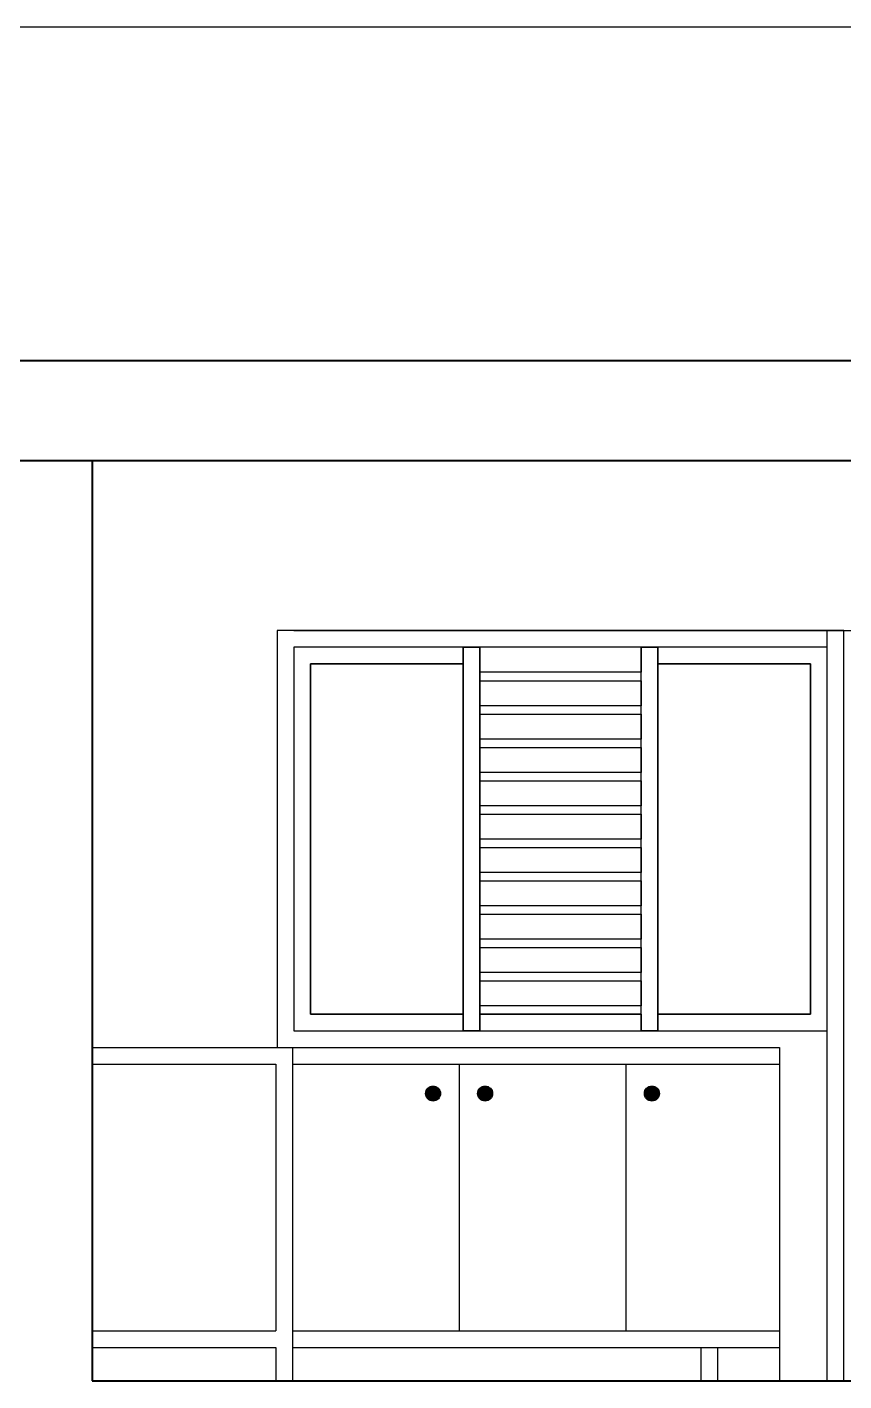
# Model space of a CAD drawing. Header units: millimetres. Extents: x -5645 to 36496, y -6563 to 7144.
# Drawn here: x 6724.7 to 6969.7, y 147.3 to 553.3 of the extents above; entities that cross this region are included whole.
import ezdxf

# ---------------------------------------------------------------- set-up
doc = ezdxf.new("R2010")
doc.units = ezdxf.units.MM
doc.header["$LTSCALE"] = 100
doc.layers.get('0').update_dxf_attribs({"lineweight": 40})
doc.layers.add('FR', color=35, linetype='Continuous')
doc.layers.add('WE', color=4, linetype='Continuous', lineweight=30)

msp = doc.modelspace()

# ---------------------------------------------------------------- hatches: boundary and pattern name
at = {"layer": 'FR'}
for points in [[(6848.72, 233.45, 1), (6844.21, 233.45, 1)], [(6864.33, 233.45, 1), (6859.83, 233.45, 1)], [(6914.33, 233.45, 1), (6909.83, 233.45, 1)]]:
    msp.add_hatch(color=256, dxfattribs=at).paths.add_polyline_path(points)

# ---------------------------------------------------------------- linework, layer by layer
msp.add_line((6744.27, 147.27), (7641.68, 147.27))
for points in [[(6356.52, 453.27), (7689.43, 453.27), (7650.97, 553.27)], [(6404.27, 423.27), (7711.68, 423.27), (7661.68, 553.27)], [(6744.27, 423.27), (6744.27, 147.27)]]:
    msp.add_lwpolyline(points)
for p, q in [((6744.27, 247.27), (6950.32, 247.27)), ((6804.27, 247.27), (6804.27, 147.27)), ((6744.27, 242.27), (6799.27, 242.27)), ((6744.27, 242.27), (6799.27, 242.27)), ((6799.27, 242.27), (6799.27, 162.27)), ((6804.27, 242.27), (6950.32, 242.27)), ((6854.27, 242.27), (6854.27, 162.27)), ((6904.27, 242.27), (6904.27, 162.27)), ((6744.27, 162.27), (6799.27, 162.27)), ((6744.27, 162.27), (6799.27, 162.27)), ((6804.27, 162.27), (6950.32, 162.27)), ((6744.27, 157.27), (6799.27, 157.27)), ((6799.27, 157.27), (6799.27, 147.27)), ((6804.27, 157.27), (6950.32, 157.27)), ((6926.77, 157.27), (6926.77, 147.27)), ((6931.77, 157.27), (6931.77, 147.27))]:
    msp.add_line(p, q, dxfattribs=at)
msp.add_lwpolyline([(6950.32, 247.27), (6950.32, 147.27)], dxfattribs=at)
for centre in [(6846.46, 233.45), (6862.08, 233.45), (6912.08, 233.45)]:
    msp.add_circle(centre, 2.25, dxfattribs=at)
at = {"layer": 'WE', "extrusion": (0, 1, -6.12323e-17)}
for p, q in [((6969.67, 372.27, -10), (6799.67, 372.27, -10)), ((6969.67, 372.27), (6799.67, 372.27)), ((6964.67, 372.27), (7064.67, 372.27)), ((6964.67, 372.27, -10), (6964.67, 372.27)), ((6964.67, 372.27, -10), (7064.67, 372.27, -10)), ((6969.67, 372.27), (6969.67, 372.27, -10)), ((6860.51, 367.27), (6855.51, 367.27)), ((6855.51, 367.27, 2.5), (6855.51, 367.27)), ((6860.51, 367.27, 2.5), (6855.51, 367.27, 2.5)), ((6860.51, 367.27, 2.5), (6860.51, 367.27)), ((6913.84, 367.27), (6908.84, 367.27)), ((6908.84, 367.27, 2.5), (6908.84, 367.27)), ((6908.84, 367.27, 2.5), (6913.84, 367.27, 2.5)), ((6913.84, 367.27, 2.5), (6913.84, 367.27)), ((6860.51, 364.77, -5), (6860.51, 364.77, -7.5)), ((6908.84, 364.77, -5), (6908.84, 364.77, -7.5)), ((6908.84, 359.77, -7.5), (6860.51, 359.77, -7.5)), ((6860.51, 359.77, -5), (6860.51, 359.77, -7.5)), ((6908.84, 359.77, -5), (6860.51, 359.77, -5)), ((6908.84, 359.77, -5), (6908.84, 359.77, -7.5)), ((6964.67, 357.27, -5), (6964.67, 357.27, 5)), ((6908.84, 349.77, -7.5), (6860.51, 349.77, -7.5)), ((6860.51, 349.77, -5), (6860.51, 349.77, -7.5)), ((6908.84, 349.77, -5), (6860.51, 349.77, -5)), ((6908.84, 349.77, -5), (6908.84, 349.77, -7.5)), ((6908.84, 339.77, -7.5), (6860.51, 339.77, -7.5)), ((6860.51, 339.77, -5), (6860.51, 339.77, -7.5)), ((6908.84, 339.77, -5), (6860.51, 339.77, -5)), ((6908.84, 339.77, -5), (6908.84, 339.77, -7.5)), ((6908.84, 329.77, -7.5), (6860.51, 329.77, -7.5)), ((6860.51, 329.77, -5), (6860.51, 329.77, -7.5)), ((6908.84, 329.77, -5), (6860.51, 329.77, -5)), ((6908.84, 329.77, -5), (6908.84, 329.77, -7.5)), ((6908.84, 319.77, -7.5), (6860.51, 319.77, -7.5)), ((6860.51, 319.77, -5), (6860.51, 319.77, -7.5)), ((6908.84, 319.77, -5), (6860.51, 319.77, -5)), ((6908.84, 319.77, -5), (6908.84, 319.77, -7.5)), ((6908.84, 309.77, -7.5), (6860.51, 309.77, -7.5)), ((6860.51, 309.77, -5), (6860.51, 309.77, -7.5)), ((6908.84, 309.77, -5), (6860.51, 309.77, -5)), ((6908.84, 309.77, -5), (6908.84, 309.77, -7.5)), ((6908.84, 299.77, -7.5), (6860.51, 299.77, -7.5)), ((6860.51, 299.77, -5), (6860.51, 299.77, -7.5)), ((6908.84, 299.77, -5), (6860.51, 299.77, -5)), ((6908.84, 299.77, -5), (6908.84, 299.77, -7.5)), ((6908.84, 289.77, -7.5), (6860.51, 289.77, -7.5)), ((6860.51, 289.77, -5), (6860.51, 289.77, -7.5)), ((6908.84, 289.77, -5), (6860.51, 289.77, -5)), ((6908.84, 289.77, -5), (6908.84, 289.77, -7.5))]:
    msp.add_line(p, q, dxfattribs=at)
at = {"layer": 'WE', "extrusion": (-1, 1.49974e-32, 2.44925e-16)}
for p, q in [((6799.67, 372.27, -10), (6799.67, 247.27, -10)), ((6799.67, 372.27), (6799.67, 247.27)), ((6855.51, 367.27), (6855.51, 362.27)), ((6855.51, 367.27, 2.5), (6855.51, 367.27)), ((6855.51, 362.27, -5), (6855.51, 367.27, -5)), ((6855.51, 367.27, 2.5), (6855.51, 252.27, 2.5)), ((6855.51, 367.27, -5), (6855.51, 367.27, -7.5)), ((6855.51, 252.27, -7.5), (6855.51, 367.27, -7.5)), ((6908.84, 364.77, -5), (6908.84, 367.27, -5)), ((6908.84, 367.27, -5), (6908.84, 367.27, -7.5)), ((6908.84, 367.27, -7.5), (6908.84, 364.77, -7.5)), ((6908.84, 367.27), (6908.84, 362.27)), ((6908.84, 367.27, 2.5), (6908.84, 367.27)), ((6908.84, 362.27, -7.5), (6908.84, 367.27, -7.5)), ((6908.84, 252.27, 2.5), (6908.84, 367.27, 2.5)), ((6908.84, 367.27, -5), (6908.84, 367.27, -7.5)), ((6908.84, 367.27, -7.5), (6908.84, 359.77, -7.5)), ((6964.67, 252.27, -5), (6964.67, 367.27, -5)), ((6964.67, 367.27, -5), (6964.67, 367.27, -10)), ((6964.67, 252.27, -10), (6964.67, 367.27, -10)), ((6855.51, 362.27), (6855.51, 362.27, -5)), ((6908.84, 364.77, -5), (6908.84, 364.77, -7.5)), ((6908.84, 362.27), (6908.84, 362.27, -7.5)), ((6959.67, 257.27, -5), (6959.67, 362.27, -5)), ((6959.67, 362.27), (6959.67, 362.27, -5)), ((6959.67, 362.27), (6959.67, 257.27)), ((6908.84, 359.77, -5), (6908.84, 359.77, -7.5)), ((6908.84, 357.27, -5), (6908.84, 359.77, -5)), ((6908.84, 357.27, -5), (6908.84, 357.27, -7.5)), ((6908.84, 357.27, -7.5), (6908.84, 349.77, -7.5)), ((6908.84, 349.77, -5), (6908.84, 349.77, -7.5)), ((6908.84, 347.27, -5), (6908.84, 349.77, -5)), ((6908.84, 347.27, -5), (6908.84, 347.27, -7.5)), ((6908.84, 347.27, -7.5), (6908.84, 339.77, -7.5)), ((6908.84, 339.77, -5), (6908.84, 339.77, -7.5)), ((6908.84, 337.27, -5), (6908.84, 339.77, -5)), ((6908.84, 337.27, -5), (6908.84, 337.27, -7.5)), ((6908.84, 337.27, -7.5), (6908.84, 329.77, -7.5)), ((6908.84, 329.77, -5), (6908.84, 329.77, -7.5)), ((6908.84, 327.27, -5), (6908.84, 329.77, -5)), ((6908.84, 327.27, -5), (6908.84, 327.27, -7.5)), ((6908.84, 327.27, -7.5), (6908.84, 319.77, -7.5)), ((6908.84, 319.77, -5), (6908.84, 319.77, -7.5)), ((6908.84, 317.27, -5), (6908.84, 319.77, -5)), ((6908.84, 317.27, -7.5), (6908.84, 309.77, -7.5)), ((6908.84, 317.27, -5), (6908.84, 317.27, -7.5)), ((6908.84, 307.27, -5), (6908.84, 309.77, -5)), ((6908.84, 309.77, -5), (6908.84, 309.77, -7.5)), ((6908.84, 307.27, -7.5), (6908.84, 299.77, -7.5)), ((6908.84, 307.27, -5), (6908.84, 307.27, -7.5)), ((6908.84, 297.27, -5), (6908.84, 299.77, -5)), ((6908.84, 299.77, -5), (6908.84, 299.77, -7.5)), ((6908.84, 297.27, -7.5), (6908.84, 289.77, -7.5)), ((6908.84, 297.27, -5), (6908.84, 297.27, -7.5)), ((6908.84, 287.27, -5), (6908.84, 289.77, -5)), ((6908.84, 289.77, -5), (6908.84, 289.77, -7.5)), ((6908.84, 287.27, -7.5), (6908.84, 279.77, -7.5)), ((6908.84, 287.27, -5), (6908.84, 287.27, -7.5)), ((6908.84, 277.27, -5), (6908.84, 279.77, -5)), ((6908.84, 279.77, -5), (6908.84, 279.77, -7.5)), ((6908.84, 277.27, -7.5), (6908.84, 269.77, -7.5)), ((6908.84, 277.27, -5), (6908.84, 277.27, -7.5)), ((6908.84, 267.27, -5), (6908.84, 269.77, -5)), ((6908.84, 269.77, -5), (6908.84, 269.77, -7.5)), ((6908.84, 267.27, -7.5), (6908.84, 259.77, -7.5)), ((6908.84, 267.27, -5), (6908.84, 267.27, -7.5)), ((6855.51, 257.27), (6855.51, 252.27)), ((6855.51, 257.27, -5), (6855.51, 257.27)), ((6855.51, 252.27, -5), (6855.51, 257.27, -5)), ((6908.84, 257.27, -5), (6908.84, 259.77, -5)), ((6908.84, 259.77, -5), (6908.84, 259.77, -7.5)), ((6908.84, 257.27), (6908.84, 252.27)), ((6908.84, 257.27, -5), (6908.84, 257.27)), ((6959.67, 257.27), (6959.67, 257.27, -5)), ((6855.51, 252.27, 2.5), (6855.51, 252.27)), ((6855.51, 252.27, -5), (6855.51, 252.27, -7.5)), ((6908.84, 252.27, 2.5), (6908.84, 252.27)), ((6964.67, 252.27, -5), (6964.67, 252.27, -10))]:
    msp.add_line(p, q, dxfattribs=at)
at = {"layer": 'WE', "extrusion": (-2.44925e-16, -6.12323e-17, -1)}
for p, q in [((6969.67, 372.27, -10), (6799.67, 372.27, -10)), ((6799.67, 372.27, -10), (6799.67, 247.27, -10)), ((6969.67, 247.27, -10), (6969.67, 372.27, -10)), ((6964.67, 367.27, -10), (6804.67, 367.27, -10)), ((6804.67, 367.27, -10), (6804.67, 252.27, -10)), ((6855.51, 367.27, -5), (6804.67, 367.27, -5)), ((6804.67, 367.27, -5), (6804.67, 252.27, -5)), ((6855.51, 362.27, -5), (6855.51, 367.27, -5)), ((6855.51, 367.27, -7.5), (6860.51, 367.27, -7.5)), ((6855.51, 252.27, -7.5), (6855.51, 367.27, -7.5)), ((6908.84, 367.27, -5), (6860.51, 367.27, -5)), ((6860.51, 367.27, -5), (6860.51, 364.77, -5)), ((6860.51, 367.27, -7.5), (6860.51, 359.77, -7.5)), ((6860.51, 367.27, -7.5), (6860.51, 364.77, -7.5)), ((6908.84, 364.77, -5), (6908.84, 367.27, -5)), ((6908.84, 362.27, -7.5), (6908.84, 367.27, -7.5)), ((6908.84, 367.27, -7.5), (6908.84, 359.77, -7.5)), ((6908.84, 367.27, -7.5), (6908.84, 364.77, -7.5)), ((6913.84, 367.27, -7.5), (6908.84, 367.27, -7.5)), ((6913.84, 367.27, -5), (6913.84, 362.27, -5)), ((6913.84, 252.27, -7.5), (6913.84, 367.27, -7.5)), ((6964.67, 252.27, -10), (6964.67, 367.27, -10)), ((6964.67, 252.27, -5), (6964.67, 367.27, -5)), ((6855.51, 362.27, -5), (6809.67, 362.27, -5)), ((6809.67, 362.27, -5), (6809.67, 257.27, -5)), ((6959.67, 362.27, -5), (6913.84, 362.27, -5)), ((6959.67, 257.27, -5), (6959.67, 362.27, -5)), ((6908.84, 359.77, -7.5), (6860.51, 359.77, -7.5)), ((6860.51, 357.27, -7.5), (6908.84, 357.27, -7.5)), ((6860.51, 357.27, -7.5), (6860.51, 349.77, -7.5)), ((6908.84, 357.27, -7.5), (6908.84, 349.77, -7.5)), ((6908.84, 349.77, -7.5), (6860.51, 349.77, -7.5)), ((6860.51, 347.27, -7.5), (6908.84, 347.27, -7.5)), ((6860.51, 347.27, -7.5), (6860.51, 339.77, -7.5)), ((6908.84, 347.27, -7.5), (6908.84, 339.77, -7.5)), ((6908.84, 339.77, -7.5), (6860.51, 339.77, -7.5)), ((6860.51, 337.27, -7.5), (6908.84, 337.27, -7.5)), ((6860.51, 337.27, -7.5), (6860.51, 329.77, -7.5)), ((6908.84, 337.27, -7.5), (6908.84, 329.77, -7.5)), ((6908.84, 329.77, -7.5), (6860.51, 329.77, -7.5)), ((6860.51, 327.27, -7.5), (6908.84, 327.27, -7.5)), ((6860.51, 327.27, -7.5), (6860.51, 319.77, -7.5)), ((6908.84, 327.27, -7.5), (6908.84, 319.77, -7.5)), ((6908.84, 319.77, -7.5), (6860.51, 319.77, -7.5)), ((6860.51, 317.27, -7.5), (6908.84, 317.27, -7.5)), ((6860.51, 317.27, -7.5), (6860.51, 309.77, -7.5)), ((6908.84, 317.27, -7.5), (6908.84, 309.77, -7.5)), ((6908.84, 309.77, -7.5), (6860.51, 309.77, -7.5)), ((6860.51, 307.27, -7.5), (6908.84, 307.27, -7.5)), ((6860.51, 307.27, -7.5), (6860.51, 299.77, -7.5)), ((6908.84, 307.27, -7.5), (6908.84, 299.77, -7.5)), ((6908.84, 299.77, -7.5), (6860.51, 299.77, -7.5)), ((6860.51, 297.27, -7.5), (6908.84, 297.27, -7.5)), ((6860.51, 297.27, -7.5), (6860.51, 289.77, -7.5)), ((6908.84, 297.27, -7.5), (6908.84, 289.77, -7.5)), ((6908.84, 289.77, -7.5), (6860.51, 289.77, -7.5)), ((6860.51, 287.27, -7.5), (6908.84, 287.27, -7.5)), ((6860.51, 287.27, -7.5), (6860.51, 279.77, -7.5)), ((6908.84, 287.27, -7.5), (6908.84, 279.77, -7.5)), ((6908.84, 279.77, -7.5), (6860.51, 279.77, -7.5)), ((6860.51, 277.27, -7.5), (6908.84, 277.27, -7.5)), ((6860.51, 277.27, -7.5), (6860.51, 269.77, -7.5)), ((6908.84, 277.27, -7.5), (6908.84, 269.77, -7.5)), ((6908.84, 269.77, -7.5), (6860.51, 269.77, -7.5)), ((6860.51, 267.27, -7.5), (6908.84, 267.27, -7.5)), ((6860.51, 267.27, -7.5), (6860.51, 259.77, -7.5)), ((6908.84, 267.27, -7.5), (6908.84, 259.77, -7.5)), ((6809.67, 257.27, -5), (6855.51, 257.27, -5)), ((6855.51, 252.27, -5), (6855.51, 257.27, -5)), ((6908.84, 259.77, -7.5), (6860.51, 259.77, -7.5)), ((6860.51, 257.27, -7.5), (6908.84, 257.27, -7.5)), ((6860.51, 257.27, -7.5), (6860.51, 252.27, -7.5)), ((6908.84, 257.27, -7.5), (6908.84, 252.27, -7.5)), ((6913.84, 257.27, -5), (6959.67, 257.27, -5)), ((6913.84, 257.27, -5), (6913.84, 252.27, -5)), ((6804.67, 252.27, -10), (6964.67, 252.27, -10)), ((6804.67, 252.27, -5), (6855.51, 252.27, -5)), ((6860.51, 252.27, -7.5), (6855.51, 252.27, -7.5)), ((6908.84, 252.27, -7.5), (6913.84, 252.27, -7.5)), ((6913.84, 252.27, -5), (6964.67, 252.27, -5))]:
    msp.add_line(p, q, dxfattribs=at)
at = {"layer": 'WE'}
for p, q in [((6969.67, 372.27), (6799.67, 372.27)), ((6799.67, 372.27), (6799.67, 247.27)), ((6964.67, 372.27), (7064.67, 372.27)), ((6964.67, 357.27), (6964.67, 372.27)), ((6969.67, 247.27), (6969.67, 372.27)), ((6860.51, 367.27), (6855.51, 367.27)), ((6855.51, 367.27), (6855.51, 362.27)), ((6855.51, 367.27, 2.5), (6855.51, 252.27, 2.5)), ((6860.51, 367.27, 2.5), (6855.51, 367.27, 2.5)), ((6860.51, 362.27), (6860.51, 367.27)), ((6860.51, 252.27, 2.5), (6860.51, 367.27, 2.5)), ((6908.84, 367.27), (6908.84, 362.27)), ((6913.84, 367.27), (6908.84, 367.27)), ((6908.84, 252.27, 2.5), (6908.84, 367.27, 2.5)), ((6908.84, 367.27, 2.5), (6913.84, 367.27, 2.5)), ((6913.84, 362.27), (6913.84, 367.27)), ((6913.84, 367.27, 2.5), (6913.84, 252.27, 2.5)), ((6809.67, 362.27), (6855.51, 362.27)), ((6809.67, 257.27), (6809.67, 362.27)), ((6913.84, 362.27), (6959.67, 362.27)), ((6959.67, 362.27), (6959.67, 257.27)), ((6860.51, 359.77, -5), (6860.51, 357.27, -5)), ((6908.84, 359.77, -5), (6860.51, 359.77, -5)), ((6908.84, 357.27, -5), (6908.84, 359.77, -5)), ((6860.51, 357.27, -5), (6908.84, 357.27, -5)), ((6964.67, 147.27, 5), (6964.67, 357.27, 5)), ((6969.67, 147.27, 5), (6969.67, 357.27, 5)), ((6860.51, 349.77, -5), (6860.51, 347.27, -5)), ((6908.84, 349.77, -5), (6860.51, 349.77, -5)), ((6908.84, 347.27, -5), (6908.84, 349.77, -5)), ((6860.51, 347.27, -5), (6908.84, 347.27, -5)), ((6860.51, 339.77, -5), (6860.51, 337.27, -5)), ((6908.84, 339.77, -5), (6860.51, 339.77, -5)), ((6860.51, 337.27, -5), (6908.84, 337.27, -5)), ((6908.84, 337.27, -5), (6908.84, 339.77, -5)), ((6860.51, 329.77, -5), (6860.51, 327.27, -5)), ((6908.84, 329.77, -5), (6860.51, 329.77, -5)), ((6908.84, 327.27, -5), (6908.84, 329.77, -5)), ((6860.51, 327.27, -5), (6908.84, 327.27, -5)), ((6860.51, 319.77, -5), (6860.51, 317.27, -5)), ((6908.84, 319.77, -5), (6860.51, 319.77, -5)), ((6860.51, 317.27, -5), (6908.84, 317.27, -5)), ((6908.84, 317.27, -5), (6908.84, 319.77, -5)), ((6860.51, 309.77, -5), (6860.51, 307.27, -5)), ((6908.84, 309.77, -5), (6860.51, 309.77, -5)), ((6908.84, 307.27, -5), (6908.84, 309.77, -5)), ((6860.51, 307.27, -5), (6908.84, 307.27, -5)), ((6860.51, 299.77, -5), (6860.51, 297.27, -5)), ((6908.84, 299.77, -5), (6860.51, 299.77, -5)), ((6860.51, 297.27, -5), (6908.84, 297.27, -5)), ((6908.84, 297.27, -5), (6908.84, 299.77, -5)), ((6860.51, 289.77, -5), (6860.51, 287.27, -5)), ((6908.84, 289.77, -5), (6860.51, 289.77, -5)), ((6908.84, 287.27, -5), (6908.84, 289.77, -5)), ((6860.51, 287.27, -5), (6908.84, 287.27, -5)), ((6855.51, 257.27), (6809.67, 257.27)), ((6855.51, 257.27), (6855.51, 252.27)), ((6860.51, 252.27), (6860.51, 257.27)), ((6908.84, 257.27), (6860.51, 257.27)), ((6908.84, 257.27), (6908.84, 252.27)), ((6959.67, 257.27), (6913.84, 257.27)), ((6913.84, 252.27), (6913.84, 257.27)), ((6855.51, 252.27), (6860.51, 252.27)), ((6855.51, 252.27, 2.5), (6860.51, 252.27, 2.5)), ((6908.84, 252.27), (6913.84, 252.27)), ((6913.84, 252.27, 2.5), (6908.84, 252.27, 2.5))]:
    msp.add_line(p, q, dxfattribs=at)
at = {"layer": 'WE', "extrusion": (-1.22461e-16, -6.12323e-17, -1)}
for p, q in [((6804.67, 372.27, -10), (7064.67, 372.27, -10)), ((6964.67, 357.27, -10), (6964.67, 372.27, -10)), ((6964.67, 232.27, -5), (6964.67, 357.27, -5))]:
    msp.add_line(p, q, dxfattribs=at)
at = {"layer": 'WE', "extrusion": (-1, 7.49855e-33, 1.22461e-16)}
for p, q in [((6964.67, 357.27), (6964.67, 372.27)), ((6964.67, 357.27, -10), (6964.67, 372.27, -10)), ((6964.67, 372.27, -10), (6964.67, 372.27)), ((6964.67, 232.27, -5), (6964.67, 357.27, -5)), ((6964.67, 357.27, -5), (6964.67, 357.27, 5)), ((6964.67, 232.27, 5), (6964.67, 357.27, 5)), ((6964.67, 357.27), (6964.67, 357.27, -10))]:
    msp.add_line(p, q, dxfattribs=at)
at = {"layer": 'WE', "extrusion": (1, -1.49974e-32, -2.44925e-16)}
for p, q in [((6969.67, 247.27, -10), (6969.67, 372.27, -10)), ((6969.67, 372.27), (6969.67, 372.27, -10)), ((6969.67, 247.27), (6969.67, 372.27)), ((6804.67, 367.27, -5), (6804.67, 252.27, -5)), ((6804.67, 367.27, -5), (6804.67, 367.27, -10)), ((6804.67, 367.27, -10), (6804.67, 252.27, -10)), ((6860.51, 367.27, -5), (6860.51, 364.77, -5)), ((6860.51, 367.27, -5), (6860.51, 367.27, -7.5)), ((6860.51, 367.27, -7.5), (6860.51, 364.77, -7.5)), ((6860.51, 362.27), (6860.51, 367.27)), ((6860.51, 367.27, 2.5), (6860.51, 367.27)), ((6860.51, 252.27, 2.5), (6860.51, 367.27, 2.5)), ((6860.51, 367.27, -5), (6860.51, 367.27, -7.5)), ((6860.51, 367.27, -7.5), (6860.51, 359.77, -7.5)), ((6913.84, 362.27), (6913.84, 367.27)), ((6913.84, 367.27, 2.5), (6913.84, 367.27)), ((6913.84, 367.27, 2.5), (6913.84, 252.27, 2.5)), ((6913.84, 367.27, -5), (6913.84, 362.27, -5)), ((6913.84, 367.27, -5), (6913.84, 367.27, -7.5)), ((6913.84, 252.27, -7.5), (6913.84, 367.27, -7.5)), ((6809.67, 362.27, -5), (6809.67, 257.27, -5)), ((6809.67, 362.27), (6809.67, 362.27, -5)), ((6809.67, 257.27), (6809.67, 362.27)), ((6860.51, 364.77, -5), (6860.51, 364.77, -7.5)), ((6860.51, 362.27), (6860.51, 362.27, -7.5)), ((6913.84, 362.27, -5), (6913.84, 362.27)), ((6860.51, 359.77, -5), (6860.51, 359.77, -7.5)), ((6860.51, 359.77, -5), (6860.51, 357.27, -5)), ((6860.51, 357.27, -5), (6860.51, 357.27, -7.5)), ((6860.51, 357.27, -7.5), (6860.51, 349.77, -7.5)), ((6860.51, 349.77, -5), (6860.51, 349.77, -7.5)), ((6860.51, 349.77, -5), (6860.51, 347.27, -5)), ((6860.51, 347.27, -5), (6860.51, 347.27, -7.5)), ((6860.51, 347.27, -7.5), (6860.51, 339.77, -7.5)), ((6860.51, 339.77, -5), (6860.51, 339.77, -7.5)), ((6860.51, 339.77, -5), (6860.51, 337.27, -5)), ((6860.51, 337.27, -5), (6860.51, 337.27, -7.5)), ((6860.51, 337.27, -7.5), (6860.51, 329.77, -7.5)), ((6860.51, 329.77, -5), (6860.51, 329.77, -7.5)), ((6860.51, 329.77, -5), (6860.51, 327.27, -5)), ((6860.51, 327.27, -5), (6860.51, 327.27, -7.5)), ((6860.51, 327.27, -7.5), (6860.51, 319.77, -7.5)), ((6860.51, 319.77, -5), (6860.51, 319.77, -7.5)), ((6860.51, 319.77, -5), (6860.51, 317.27, -5)), ((6860.51, 317.27, -5), (6860.51, 317.27, -7.5)), ((6860.51, 317.27, -7.5), (6860.51, 309.77, -7.5)), ((6860.51, 309.77, -5), (6860.51, 307.27, -5)), ((6860.51, 309.77, -5), (6860.51, 309.77, -7.5)), ((6860.51, 307.27, -7.5), (6860.51, 299.77, -7.5)), ((6860.51, 307.27, -5), (6860.51, 307.27, -7.5)), ((6860.51, 299.77, -5), (6860.51, 297.27, -5)), ((6860.51, 299.77, -5), (6860.51, 299.77, -7.5)), ((6860.51, 297.27, -7.5), (6860.51, 289.77, -7.5)), ((6860.51, 297.27, -5), (6860.51, 297.27, -7.5)), ((6860.51, 289.77, -5), (6860.51, 287.27, -5)), ((6860.51, 289.77, -5), (6860.51, 289.77, -7.5)), ((6860.51, 287.27, -7.5), (6860.51, 279.77, -7.5)), ((6860.51, 287.27, -5), (6860.51, 287.27, -7.5)), ((6860.51, 279.77, -5), (6860.51, 277.27, -5)), ((6860.51, 279.77, -5), (6860.51, 279.77, -7.5)), ((6860.51, 277.27, -7.5), (6860.51, 269.77, -7.5)), ((6860.51, 277.27, -5), (6860.51, 277.27, -7.5)), ((6860.51, 269.77, -5), (6860.51, 267.27, -5)), ((6860.51, 269.77, -5), (6860.51, 269.77, -7.5)), ((6860.51, 267.27, -7.5), (6860.51, 259.77, -7.5)), ((6860.51, 267.27, -5), (6860.51, 267.27, -7.5)), ((6809.67, 257.27), (6809.67, 257.27, -5)), ((6860.51, 259.77, -5), (6860.51, 257.27, -5)), ((6860.51, 259.77, -5), (6860.51, 259.77, -7.5)), ((6860.51, 252.27), (6860.51, 257.27)), ((6860.51, 257.27), (6860.51, 257.27, -5)), ((6913.84, 252.27), (6913.84, 257.27)), ((6913.84, 257.27), (6913.84, 257.27, -5)), ((6913.84, 257.27, -5), (6913.84, 252.27, -5)), ((6804.67, 252.27, -5), (6804.67, 252.27, -10)), ((6860.51, 252.27, 2.5), (6860.51, 252.27)), ((6913.84, 252.27, 2.5), (6913.84, 252.27)), ((6913.84, 252.27, -5), (6913.84, 252.27, -7.5))]:
    msp.add_line(p, q, dxfattribs=at)
at = {"layer": 'WE', "extrusion": (0, -1, 6.12323e-17)}
for p, q in [((6855.51, 367.27, -5), (6804.67, 367.27, -5)), ((6804.67, 367.27, -5), (6804.67, 367.27, -10)), ((6964.67, 367.27, -10), (6804.67, 367.27, -10)), ((6855.51, 367.27, -5), (6855.51, 367.27, -7.5)), ((6855.51, 367.27, -7.5), (6860.51, 367.27, -7.5)), ((6860.51, 367.27, -5), (6860.51, 367.27, -7.5)), ((6908.84, 367.27, -5), (6860.51, 367.27, -5)), ((6860.51, 367.27, -5), (6860.51, 367.27, -7.5)), ((6908.84, 367.27, -5), (6908.84, 367.27, -7.5)), ((6913.84, 367.27, -7.5), (6908.84, 367.27, -7.5)), ((6908.84, 367.27, -5), (6908.84, 367.27, -7.5)), ((6964.67, 367.27, -5), (6913.84, 367.27, -5)), ((6913.84, 367.27, -5), (6913.84, 367.27, -7.5)), ((6964.67, 367.27, -5), (6964.67, 367.27, -10)), ((6809.67, 362.27), (6855.51, 362.27)), ((6855.51, 362.27, -5), (6809.67, 362.27, -5)), ((6809.67, 362.27), (6809.67, 362.27, -5)), ((6855.51, 362.27), (6855.51, 362.27, -5)), ((6860.51, 362.27), (6860.51, 362.27, -7.5)), ((6908.84, 362.27), (6908.84, 362.27, -7.5)), ((6913.84, 362.27, -5), (6913.84, 362.27)), ((6959.67, 362.27, -5), (6913.84, 362.27, -5)), ((6913.84, 362.27), (6959.67, 362.27)), ((6959.67, 362.27), (6959.67, 362.27, -5)), ((6860.51, 357.27, -7.5), (6908.84, 357.27, -7.5)), ((6860.51, 357.27, -5), (6860.51, 357.27, -7.5)), ((6860.51, 357.27, -5), (6908.84, 357.27, -5)), ((6908.84, 357.27, -5), (6908.84, 357.27, -7.5)), ((6964.67, 357.27), (6964.67, 357.27, -10)), ((6860.51, 347.27, -7.5), (6908.84, 347.27, -7.5)), ((6860.51, 347.27, -5), (6860.51, 347.27, -7.5)), ((6860.51, 347.27, -5), (6908.84, 347.27, -5)), ((6908.84, 347.27, -5), (6908.84, 347.27, -7.5)), ((6860.51, 337.27, -7.5), (6908.84, 337.27, -7.5)), ((6860.51, 337.27, -5), (6860.51, 337.27, -7.5)), ((6860.51, 337.27, -5), (6908.84, 337.27, -5)), ((6908.84, 337.27, -5), (6908.84, 337.27, -7.5)), ((6860.51, 327.27, -7.5), (6908.84, 327.27, -7.5)), ((6860.51, 327.27, -5), (6860.51, 327.27, -7.5)), ((6860.51, 327.27, -5), (6908.84, 327.27, -5)), ((6908.84, 327.27, -5), (6908.84, 327.27, -7.5)), ((6860.51, 317.27, -7.5), (6908.84, 317.27, -7.5)), ((6860.51, 317.27, -5), (6860.51, 317.27, -7.5)), ((6860.51, 317.27, -5), (6908.84, 317.27, -5)), ((6908.84, 317.27, -5), (6908.84, 317.27, -7.5)), ((6860.51, 307.27, -7.5), (6908.84, 307.27, -7.5)), ((6860.51, 307.27, -5), (6860.51, 307.27, -7.5)), ((6860.51, 307.27, -5), (6908.84, 307.27, -5)), ((6908.84, 307.27, -5), (6908.84, 307.27, -7.5)), ((6860.51, 297.27, -7.5), (6908.84, 297.27, -7.5)), ((6860.51, 297.27, -5), (6860.51, 297.27, -7.5)), ((6860.51, 297.27, -5), (6908.84, 297.27, -5)), ((6908.84, 297.27, -5), (6908.84, 297.27, -7.5))]:
    msp.add_line(p, q, dxfattribs=at)
at = {"layer": 'WE'}
msp.add_lwpolyline([(7650.97, 553.27), (6394.98, 553.27)], dxfattribs=at)

doc.saveas('drawing.dxf')
